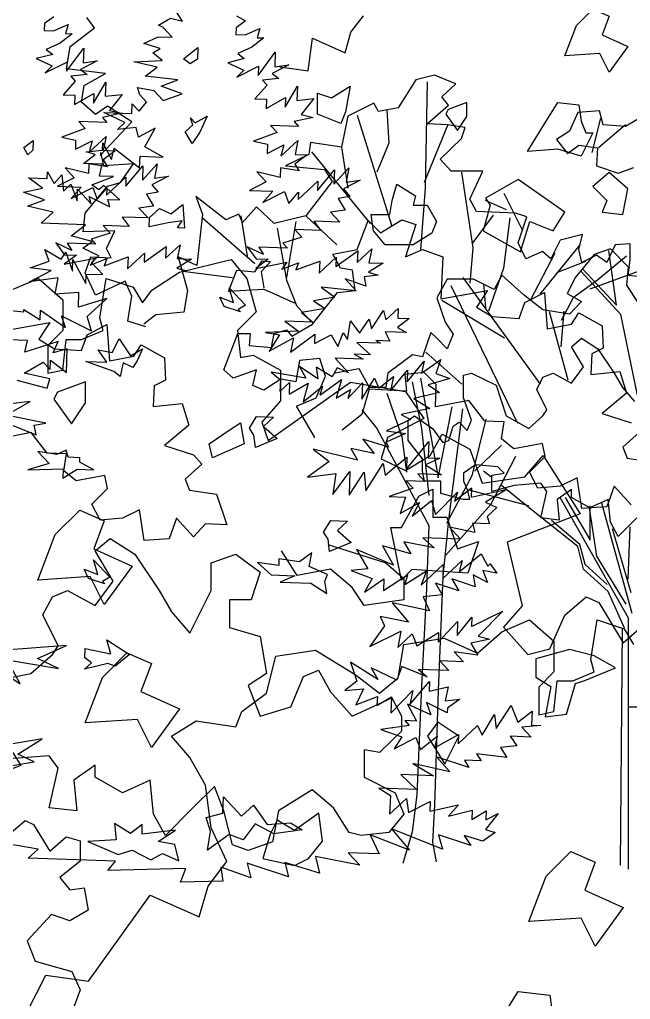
# Model space of a CAD drawing. Header units: inches. Extents: x -11 to 128, y 7 to 56.
# Drawn here: x 13.6309 to 13.9414, y 22.8221 to 23.3199 of the extents above; entities that cross this region are included whole.
import ezdxf

# ---------------------------------------------------------------- set-up
doc = ezdxf.new("R2010")
doc.units = ezdxf.units.IN
doc.header["$MEASUREMENT"] = 0
doc.layers.add('CAY', color=94, linetype='Continuous')
doc.layers.add('CAY-3', color=61, linetype='Continuous')
picture_1 = doc.add_image_def('image1.jpg', size_in_pixel=(1680, 1093))

# ---------------------------------------------------------------- blocks, each defined once
blk = doc.blocks.new('A$C76451831')
at = {"layer": 'CAY'}
for p, q in [((2522, 1953.1), (2511.3, 1945.3)), ((2511.3, 1945.3), (2511.1, 1937.6)), ((2521.5, 1937.2), (2538.1, 1944.4)), ((2538.1, 1944.4), (2535, 1934)), ((2511.1, 1937.6), (2521.5, 1937.2)), ((2542.7, 1933.8), (2529.2, 1923.4)), ((2535, 1934), (2542.7, 1933.8)), ((2529.2, 1923.4), (2513.1, 1916.2)), ((2520.6, 1910.5), (2501.8, 1905.7)), ((2513.1, 1916.2), (2520.6, 1910.5)), ((2536.2, 1891.4), (2555.7, 1917.4)), ((2555.7, 1917.4), (2555.1, 1901.1)), ((2501.8, 1905.7), (2520.1, 1897.4)), ((2512.1, 1889.5), (2536.6, 1901.8)), ((2520.1, 1897.4), (2512.1, 1889.5)), ((2536.6, 1901.8), (2536.2, 1891.4)), ((2571.1, 1903.3), (2552.1, 1893.5)), ((2555.1, 1901.1), (2571.1, 1903.3)), ((2559.6, 1887.8), (2541, 1885.8)), ((2541, 1885.8), (2546.2, 1880.1)), ((2552.1, 1893.5), (2559.6, 1887.8)), ((2546.2, 1880.1), (2532.6, 1864.8)), ((2566.7, 1855.4), (2580.6, 1878.9)), ((2580.6, 1878.9), (2580.1, 1863.1)), ((2532.6, 1864.8), (2545.7, 1864.3)), ((2545.3, 1853.9), (2567, 1866.3)), ((2545.7, 1864.3), (2545.3, 1853.9)), ((2567, 1866.3), (2566.7, 1855.4)), ((2580.1, 1863.1), (2599.2, 1865.2)), ((2599.2, 1865.2), (2585, 1847.1)), ((2598.4, 1843.9), (2577, 1839.2)), ((2585, 1847.1), (2598.4, 1843.9)), ((2581.8, 1833.6), (2550.1, 1834.7)), ((2550.1, 1834.7), (2557.5, 1826.7)), ((2577, 1839.2), (2581.8, 1833.6)), ((2557.5, 1826.7), (2530.9, 1816.8)), ((2530.9, 1816.8), (2546.6, 1813.5)), ((2546.6, 1813.5), (2546.3, 1803.1)), ((2546.3, 1803.1), (2565.2, 1812.8)), ((2562, 1799.8), (2581.2, 1817.7)), ((2565.2, 1812.8), (2562, 1799.8)), ((2581.2, 1817.7), (2577.9, 1802)), ((2591.5, 1801.5), (2577.6, 1791.1)), ((2577.9, 1802), (2591.5, 1801.5)), ((2561.5, 1786.7), (2561.2, 1775.8)), ((2582.7, 1783.2), (2561.5, 1786.7)), ((2577.6, 1791.1), (2582.7, 1783.2)), ((2622.1, 1768.2), (2639, 1786.7)), ((2639, 1786.7), (2635.8, 1770.5)), ((2561.2, 1775.8), (2534.7, 1782.2)), ((2534.7, 1782.2), (2545.1, 1770.9)), ((2603.3, 1761.2), (2622.6, 1784.5)), ((2622.6, 1784.5), (2622.1, 1768.2)), ((2545.1, 1770.9), (2526.2, 1761.2)), ((2581.6, 1751.1), (2603.6, 1771.6)), ((2603.6, 1771.6), (2603.3, 1761.2)), ((2651.7, 1772.6), (2632.8, 1762.9)), ((2635.8, 1770.5), (2651.7, 1772.6)), ((2526.2, 1761.2), (2552.9, 1760.2)), ((2552.9, 1760.2), (2541.6, 1747.5)), ((2541.6, 1747.5), (2566, 1759.8)), ((2566, 1759.8), (2571, 1746.5)), ((2571, 1746.5), (2581.9, 1759.2)), ((2581.9, 1759.2), (2581.6, 1751.1)), ((2640.2, 1754.5), (2627, 1752.2)), ((2627, 1752.2), (2634.6, 1738.8)), ((2632.8, 1762.9), (2640.2, 1754.5)), ((2634.6, 1738.8), (2618.3, 1736.6)), ((2618.3, 1736.6), (2628.7, 1725.4)), ((2628.7, 1725.4), (2599.3, 1726.4)), ((2599.3, 1726.4), (2607.1, 1715.7)), ((2585.5, 1708.3), (2564, 1701.4)), ((2577.7, 1716.8), (2585.5, 1708.3)), ((2607.1, 1715.7), (2577.7, 1716.8)), ((2524, 1697.3), (2533.9, 1683.8)), ((2542.3, 1688.5), (2524, 1697.3)), ((2569.2, 1695.7), (2537.1, 1696.9)), ((2537.1, 1696.9), (2542.3, 1688.5)), ((2564, 1701.4), (2569.2, 1695.7)), ((2605.4, 1667.7), (2624.6, 1685.6)), ((2624.3, 1675.2), (2648.9, 1693)), ((2624.6, 1685.6), (2624.3, 1675.2)), ((2648.4, 1679.8), (2664.8, 1695.1)), ((2648.9, 1693), (2648.4, 1679.8)), ((2664.8, 1695.1), (2661.6, 1679.4)), ((2547.5, 1683.4), (2533.6, 1673)), ((2533.6, 1673), (2568.7, 1679.9)), ((2533.9, 1683.8), (2547.5, 1683.4)), ((2568.7, 1679.9), (2563, 1671.9)), ((2563, 1671.9), (2581.8, 1679.4)), ((2578.8, 1671.4), (2605.9, 1681.3)), ((2581.8, 1679.4), (2578.8, 1671.4)), ((2605.9, 1681.3), (2605.4, 1667.7)), ((2677.9, 1678.8), (2661.2, 1668.5)), ((2661.6, 1679.4), (2677.9, 1678.8)), ((2664.3, 1664.1), (2722.6, 1678.3)), ((2722.6, 1678.3), (2740.3, 1657)), ((2633, 1643.5), (2664.3, 1664.1)), ((2661.2, 1668.5), (2672, 1665.4)), ((2473.2, 1643.5), (2504.5, 1657)), ((2504.5, 1657), (2532.2, 1632.9)), ((2574, 1612.2), (2581.1, 1657)), ((2581.1, 1657), (2611.8, 1647)), ((2740.3, 1657), (2750.9, 1619.3)), ((2611.8, 1647), (2622.4, 1629.3)), ((2622.4, 1629.3), (2633, 1643.5)), ((2532.2, 1632.9), (2532.2, 1598.1)), ((2750.9, 1619.3), (2729.7, 1598.1)), ((2577.6, 1598.1), (2574, 1612.2)), ((2532.2, 1598.1), (2515.1, 1580.9)), ((2553.4, 1588), (2577.6, 1598.1)), ((2729.7, 1598.1), (2733.2, 1567.4)), ((2532.2, 1553.2), (2535.7, 1588)), ((2535.7, 1588), (2553.4, 1588)), ((2515.1, 1580.9), (2515.1, 1549.7)), ((2733.2, 1567.4), (2747.4, 1570.3)), ((2747.4, 1570.3), (2778.6, 1553.2)), ((2515.1, 1549.7), (2532.2, 1553.2)), ((2778.6, 1553.2), (2778.6, 1518.4)), ((2764.5, 1473.6), (2857.6, 1539.7)), ((2857.6, 1539.7), (2920.1, 1529)), ((2920.1, 1529), (2940.8, 1498.4)), ((2778.6, 1518.4), (2757.4, 1494.2)), ((2940.8, 1498.4), (2899.5, 1477.1)), ((2757.4, 1494.2), (2764.5, 1473.6)), ((2899.5, 1477.1), (2892.4, 1452.9)), ((2947.9, 1456.5), (2961.4, 1480.7)), ((2961.4, 1480.7), (2992.7, 1463.6)), ((2892.4, 1452.9), (2920.1, 1439.4)), ((2920.1, 1439.4), (2947.9, 1456.5)), ((2992.7, 1463.6), (3006.8, 1425.2)), ((3055.2, 1432.3), (3075.8, 1456.5)), ((3075.8, 1456.5), (3117.7, 1390.4)), ((3006.8, 1425.2), (3055.2, 1432.3)), ((3117.7, 1390.4), (3035.1, 1358.6)), ((3035.1, 1358.6), (3052.2, 1286.6)), ((3052.2, 1286.6), (3031, 1262.4)), ((4333.2, 1082.7), (4347.4, 1101.2)), ((4284.9, 1039.1), (4289.6, 1076)), ((4289.6, 1076), (4326.6, 1059.5)), ((4326.6, 1059.5), (4333.2, 1082.7)), ((4252.7, 1043.4), (4284.9, 1039.1)), ((4527.8, 857.9), (4506.6, 900.2)), ((4509.3, 881.7), (4485.5, 892.2)), ((2491.6, 827), (2512.8, 868.3)), ((2512.8, 868.3), (2561.2, 861.8)), ((4626.9, 837.7), (4608.4, 831)), ((4634, 774), (4625.3, 835.7)), ((4647.3, 816.9), (4626.9, 837.7)), ((4608.4, 831), (4587.6, 805.5)), ((4638.7, 763.4), (4593.5, 812.2)), ((4595.8, 814.5), (4634, 774)), ((4645.4, 796.4), (4647.3, 816.9)), ((4442.1, 803.1), (4430.3, 782.3)), ((4472, 803.1), (4442.1, 803.1)), ((4547.7, 684.5), (4460.2, 805.1)), ((4495.2, 791.7), (4472, 803.1)), ((4504.2, 807.8), (4495.2, 791.7)), ((4529.8, 784.6), (4504.2, 807.8)), ((4587.6, 805.5), (4578.1, 787)), ((4522.3, 639.8), (4446.8, 795.6)), ((4485.8, 770.9), (4483.8, 797.9)), ((4663.8, 768.5), (4645.4, 796.4)), ((4430.3, 782.3), (4439.8, 754.7)), ((4507, 736.3), (4436.2, 779.1)), ((4550.6, 768.5), (4529.8, 784.6)), ((4578.1, 787), (4594.3, 777.9)), ((4594.3, 777.9), (4580.5, 763.8)), ((4580.5, 763.8), (4550.6, 768.5)), ((4579.1, 689), (4557.9, 766.3)), ((4571.1, 726.8), (4574.5, 766.9)), ((4439.8, 754.7), (4448.8, 741)), ((4657.5, 671.8), (4638.7, 763.4)), ((4423.7, 742.9), (4414.2, 715.4)), ((4430.3, 736.3), (4423.7, 742.9)), ((4442.1, 724.5), (4430.3, 736.3)), ((4448.8, 741), (4442.1, 724.5)), ((4458.8, 684.4), (4417.8, 720.8)), ((4402.8, 717.8), (4374.9, 696.9)), ((4414.2, 715.4), (4402.8, 717.8)), ((4342.7, 701.7), (4314.8, 696.9)), ((4354.1, 680.8), (4342.7, 701.7)), ((4374.9, 696.9), (4372.6, 680.8)), ((4372.6, 680.8), (4354.1, 680.8)), ((4491.5, 579.5), (4483.4, 586)), ((4541.2, 539.6), (4503.7, 569.7)), ((4534.5, 546.7), (4466.9, 564.4)), ((4647.3, 419.7), (4569.9, 556)), ((4575.8, 556.2), (4604.1, 507.8)), ((4602.9, 544.4), (4611.2, 489.7)), ((4604.1, 507.8), (4604.1, 546.7)), ((4651.6, 424.8), (4617.3, 549.9)), ((4589.9, 500.7), (4541.2, 539.6)), ((4592.3, 503.1), (4560.4, 530.2)), ((4646.9, 463.7), (4649.3, 523.1)), ((4650.5, 448.4), (4629.2, 520.8)), ((4596.6, 475.1), (4589.9, 500.7)), ((4598.2, 480.3), (4592.3, 503.1)), ((4611.2, 489.7), (4644.6, 435.4)), ((4623.3, 457.8), (4598.2, 480.3)), ((4624.5, 449.6), (4596.6, 475.1)), ((4643, 408.3), (4624.5, 449.6)), ((4647.3, 135.4), (4647.3, 419.7)), ((4638.3, 140.1), (4640.6, 408.3))]:
    blk.add_line(p, q, dxfattribs=at)
for points in [[(2492.6, 1796.8), (2487.9, 1805.1), (2498.6, 1812.9), (2498.2, 1802), (2492.6, 1796.8)], [(530, 749.3), (509.9, 755.6), (514.2, 784.1), (506.8, 800.9), (473, 785.1), (461.4, 810.4), (467.7, 828.4), (490.9, 827.3), (485.7, 837.9), (495.2, 857.9), (459.3, 856.8), (461.4, 877.9), (486.7, 908.5), (501.5, 912.7), (516.3, 933.8), (482.5, 931.7), (479.3, 946.5), (478.3, 943.3), (514.2, 981.3), (486.7, 999.2), (473, 989.7), (457.2, 1003.4), (460.4, 1022.4), (484.6, 1036.1), (440.3, 1041.4), (444.5, 1066.7), (472, 1087.8), (463.5, 1099.4)], [(2456.7, 1149.9), (2484.6, 1105.9), (2429.6, 1084.7)], [(2473.2, 1029.6), (2489.3, 1043.4), (2498.7, 1039.1), (2517.2, 1008.8), (2535.7, 1024.9), (2551.8, 1020.6), (2551.8, 997.4), (2528.6, 978.9), (2540, 965.1), (2556.1, 967.1), (2560.8, 941.9), (2540, 930.1), (2519.2, 937.2), (2491.7, 907.3), (2500.7, 884.1), (2542.4, 872.7), (2551.8, 851.9), (2542.4, 826.3)], [(3947.6, 252.6), (3974.4, 257.1), (3956.2, 265.5), (3983.5, 283.1), (3919.2, 272.2)], [(3925.3, 367.6), (3958.9, 345.2), (3944, 372.4), (4002.2, 362.7), (3978.5, 373.9), (4011.2, 388.7), (3941.7, 383.4)], [(3932.3, 644.8), (3976.9, 627), (3974.6, 637.9), (3987.8, 640.2), (3942.8, 649.4), (3970.1, 664.8), (3916.4, 658.5)], [(3955.1, 688.9), (3989.2, 680), (3992.3, 690.3), (3963.1, 696.8), (3984.8, 709.2), (3992.7, 701.2), (3993, 711.6), (4011.1, 697.8), (4012.1, 724.6), (3996, 719.7), (4001.9, 732.6), (3963.9, 720.8), (3967.1, 733.8), (3935.4, 734.9)], [(3923, 770.3), (3962.8, 766.2), (3962.9, 768.9), (3981.5, 757.4), (3981.9, 768.2), (4010.2, 748.6), (4005.7, 761.9), (4039.5, 744.9), (4034.6, 760.9), (4056.7, 781.5), (4024.6, 771.7), (4025.2, 788), (3998.4, 786.2), (4001.7, 804.7), (3969.4, 800.4), (3993.9, 813.1), (3970, 816.2), (3991.5, 823.6), (3986.5, 837), (4005.2, 825.9), (4010.4, 833.9), (4017.9, 812.3), (4018.3, 825.4), (4033.2, 798.2), (4033.6, 809), (4052.2, 808.4), (4039.5, 822), (4047.9, 829.8), (4029.6, 838.2), (4040.3, 846), (4016.5, 852.2), (4032.8, 864.8), (3982.6, 866.6), (3996.2, 879.2), (3966.9, 885.7), (3986.2, 893.2), (3962.5, 901.7), (3984, 906.4), (3968.1, 917.8), (3989.3, 917.1), (3989.6, 924.8), (3997.3, 911.4), (4005.8, 921.5), (4007.9, 902.9), (4015.9, 910.7), (4023.4, 891.9), (4023.8, 905), (4039.1, 888.6), (4036.7, 896.9), (4060.3, 885.2), (4057.8, 893.4), (4071.4, 892.9), (4053.4, 909.4), (4047.8, 904.2), (4039.8, 909.9), (4064.2, 919.5), (4048.4, 920), (4051.5, 933.5), (4030.3, 934.3), (4043.8, 944.2), (4033.4, 947.3), (4052.1, 949.4), (4052.4, 957.5), (4062.1, 938.6), (4065.3, 951.6), (4094, 929.3), (4094.4, 942.4), (4120.7, 941.5), (4099.8, 953.1), (4111.4, 974), (4092.5, 963.8), (4090.1, 974.8), (4068.8, 972.8), (4077.2, 980.7), (4053.6, 991.9), (4085.3, 990.8), (4085.6, 1001.7), (4093.5, 993.3), (4101.6, 1003.4), (4094.2, 1011.8), (4091.7, 1020.1), (4110.2, 1016.7), (4120.7, 1005.5), (4142.2, 1012.9), (4118.5, 1021.8), (4137.3, 1028.9), (4100.3, 1032.9), (4113.8, 1043.3), (4087.3, 1049.2), (4119.5, 1050.8), (4109, 1059.4), (4117.3, 1064.5), (4098.9, 1070.1), (4115, 1077.7), (4130.9, 1077.2), (4120.8, 1088), (4115.5, 1090.9), (4128.9, 1098.6), (4142.4, 1095.4), (4132.1, 1111.6)], [(4203.8, 1101.4), (4214, 1095.6), (4203.3, 1087.8), (4203, 1080.1), (4213.4, 1079.7), (4230, 1086.9), (4226.9, 1076.5), (4234.6, 1076.3), (4221.1, 1065.9), (4205, 1058.7), (4212.5, 1053), (4193.8, 1048.2), (4212, 1039.9), (4204.1, 1032), (4228.5, 1044.3), (4228.1, 1033.9), (4247.6, 1060), (4247.1, 1043.7), (4263, 1045.8), (4244.1, 1036.1), (4251.6, 1030.3), (4232.9, 1028.3), (4238.2, 1022.7), (4224.5, 1007.3), (4237.6, 1006.8), (4237.3, 996.4), (4259, 1008.8), (4258.6, 997.9), (4272.6, 1021.5), (4272, 1005.6), (4291.1, 1007.7), (4276.9, 989.6), (4290.4, 986.4), (4268.9, 981.7), (4273.7, 976.1), (4242, 977.2), (4249.5, 969.2), (4222.8, 959.3), (4238.6, 956), (4238.2, 945.6), (4257.1, 955.4), (4254, 942.3), (4273.2, 960.2), (4269.9, 944.5), (4283.5, 944), (4269.5, 933.6), (4274.7, 925.7), (4253.5, 929.2), (4253.1, 918.3), (4226.6, 924.7), (4237.1, 913.4), (4218.2, 903.7), (4244.9, 902.7), (4233.5, 890), (4258, 902.3), (4263, 889), (4273.8, 901.7), (4273.5, 893.6), (4295.6, 914.1), (4295.2, 903.7), (4314.6, 927.1), (4314, 910.8), (4331, 929.2), (4327.7, 913), (4343.6, 915.2), (4324.7, 905.4), (4332.1, 897), (4318.9, 894.7), (4326.6, 881.3), (4310.2, 879.2), (4320.7, 867.9), (4291.3, 868.9), (4299.1, 858.2), (4269.6, 859.3), (4277.5, 850.8), (4256, 843.9), (4261.2, 838.3), (4229.1, 839.4), (4234.2, 831), (4215.9, 839.8), (4225.9, 826.3), (4239.5, 825.9), (4225.5, 815.5), (4260.6, 822.4), (4254.9, 814.4), (4273.8, 821.9), (4270.8, 813.9), (4297.8, 823.8), (4297.4, 810.2), (4316.6, 828.2), (4316.2, 817.7), (4340.9, 835.5), (4340.4, 822.3), (4356.8, 837.6), (4353.5, 821.9), (4369.8, 821.3), (4353.1, 811), (4363.9, 807.9), (4348, 805.8), (4349.9, 795.3), (4326.6, 803.8), (4339.3, 790.2), (4299.5, 794.3), (4315, 782.9), (4290.8, 778.7), (4304.1, 770.1), (4277.2, 765.6), (4290, 754.7), (4258.3, 755.8), (4273.8, 744.4), (4236.6, 743), (4252.3, 740.2), (4240.8, 721.6), (4268.1, 736.9), (4264.8, 720.7), (4292.2, 741.1), (4291.9, 730.6), (4310.8, 740.4), (4318.5, 727), (4324.5, 742.7), (4329.2, 734.8), (4332.6, 756), (4343, 742), (4354, 757.9), (4356.3, 747), (4370.2, 767.8), (4372.6, 757.3), (4386.6, 770), (4386.2, 759.1), (4399.3, 758.6), (4385.9, 748.7), (4396.1, 742.9), (4372.1, 743.7), (4377.2, 733.1), (4361.3, 733.7), (4366.6, 730.8), (4339.9, 731.7), (4355.3, 717.6), (4336.8, 718.2), (4347, 712.9), (4315.3, 714), (4330.6, 697.1), (4317.6, 703), (4311.9, 692.8), (4293.7, 703.8), (4295.9, 690.6), (4275.1, 704.5), (4282.3, 691.1), (4242.7, 697.9), (4253.3, 689.4), (4252.8, 676.3), (4263.6, 686.3), (4263.1, 673.2), (4284.9, 685.6), (4279.1, 664.5), (4301.1, 682.3), (4298, 672), (4322.6, 689.7), (4316.4, 668.6), (4332.6, 678.5), (4329.6, 668.1), (4346.1, 686.1), (4345.4, 667.6), (4359.8, 691.1), (4364.9, 680), (4381.2, 693.1), (4377.9, 676.9), (4397.3, 700.2), (4396.8, 687.1), (4416.2, 710.4), (4413, 696.9), (4434.9, 712.5), (4429.3, 696.4), (4445, 690.8), (4420.7, 683.5), (4433.6, 674.9), (4404.3, 668.2), (4422.5, 656.7), (4390.1, 650.1), (4400.8, 644.3), (4373.6, 631.7), (4394.8, 628.7), (4373.2, 618.6), (4375.7, 613), (4346.5, 622.2), (4359.6, 605.9), (4333, 611.8), (4340.7, 598.4), (4290.4, 611), (4308.5, 596.8), (4283.9, 579.1), (4316.2, 583.4), (4312.6, 559.5), (4332.1, 585.5), (4331.2, 558.8), (4348, 585), (4349.9, 563.6), (4369.6, 594.7), (4371.9, 581.4), (4396.6, 601.9), (4396.1, 588.3), (4421.2, 619.6), (4420.6, 601), (4433.7, 600.6), (4417.6, 593), (4435.8, 581.9), (4409.1, 582.8), (4416.9, 574.4), (4395.7, 575.2), (4403.5, 566.7), (4376.5, 557.2), (4395, 556.6), (4388.9, 538.2), (4410.7, 550.6), (4402.4, 535), (4424.3, 552.8), (4428.8, 536.8), (4453.7, 562.3), (4450.6, 551.9), (4469.7, 567.1), (4469.3, 556.7), (4510, 565.7), (4485.4, 550.7), (4498.4, 544.8), (4487.6, 534.8), (4490, 526.5), (4471, 527.2), (4473.4, 516.7), (4444.6, 522.7), (4457.2, 509.1), (4414.7, 510.6), (4427.4, 499.2), (4393.2, 505.9), (4400.9, 492.5), (4369.1, 501.3), (4381.4, 479.5), (4339.5, 497.3), (4352.3, 475.6), (4333.6, 473.5), (4357.4, 464.5), (4348.7, 449), (4370.5, 464.1), (4370, 450.9), (4397.4, 468.6), (4394.3, 457.8), (4418.8, 473.3), (4412.8, 457.1), (4437.7, 480.3), (4437.1, 464.5), (4459.1, 485), (4455.9, 472), (4480.7, 492.4), (4488.3, 478.5), (4490.7, 481.2), (4498.5, 470.5), (4482.7, 473.7), (4487.7, 460), (4471.7, 468.7), (4473.9, 455), (4447.5, 464.1), (4455.2, 450.7), (4428.8, 459.3), (4436.5, 445.9), (4415.1, 443.9), (4422.2, 427.8), (4380, 437), (4398.2, 415), (4366.3, 421.6), (4371.3, 411), (4354.7, 387.5), (4389.7, 404.9), (4386.3, 386.4), (4402.7, 401.7), (4407.7, 388.4), (4432.3, 403.4), (4431.9, 392.6), (4454, 415.8), (4453.4, 400), (4470, 420.7), (4469.7, 410.3), (4505.2, 427.6), (4477.4, 399.1), (4490.4, 396), (4469, 391.3), (4476.7, 377.8), (4450.1, 381.5), (4460.6, 370.2), (4433.8, 371.2), (4443.9, 360.4), (4409.5, 361.6), (4419.6, 353.1), (4391, 365), (4385, 349.3), (4356.1, 363.5), (4363.8, 350.1), (4332.7, 369.7), (4339.7, 348.2), (4326.2, 337.8), (4347.6, 339.7), (4338.8, 321.5), (4363.1, 331), (4362.7, 320.6), (4379, 330.5), (4378.3, 311.9), (4403.2, 337.8), (4400, 322), (4422.2, 348), (4421.8, 337.1), (4443.2, 341.8), (4440, 326.1), (4456.3, 327.8), (4442.4, 317.8), (4442.2, 312.4), (4418.6, 324.1), (4423.6, 310.3), (4397.2, 322.1), (4407.5, 303.2), (4394.3, 303.7), (4399.1, 298), (4367.2, 293.7), (4391, 285.2), (4382.3, 271.9), (4406.8, 284.6), (4411.8, 270.9), (4430.9, 286.1), (4427.7, 273), (4455, 287.9), (4454.6, 277.5), (4476.6, 298.1), (4481.7, 287), (4495.6, 310.5), (4497.8, 294.6), (4514.6, 320.8), (4522.1, 301.9), (4538.4, 314.5), (4537.8, 298.6), (4548.2, 298.3), (4526.8, 296.3), (4537.3, 285.1), (4513.3, 285.9), (4521.1, 275.2), (4502.5, 273.1), (4509.8, 262), (4475.5, 265.9), (4480.6, 258), (4461.6, 258.7), (4466.8, 250.4), (4430.1, 262.5), (4445.3, 245.7), (4403.1, 255.3), (4426.6, 241.3), (4389.5, 242.6), (4407.5, 225.7), (4364.9, 227.2), (4377.8, 219), (4377, 197.7), (4396.2, 215.6), (4398.4, 199.7), (4422.9, 212), (4422.5, 201.1), (4454.9, 208.2), (4443.6, 195.4), (4470.5, 202.2), (4470.2, 191.8), (4486.4, 201.6), (4486, 191.2), (4499.9, 198.4), (4485.6, 180.3), (4496.4, 177.2), (4482.5, 167.3), (4461.4, 173.5), (4469.1, 162.3), (4432.4, 174.5), (4436.8, 158), (4379.2, 181.3), (4399.6, 157), (4354.9, 174.5), (4365, 152.8), (4330.2, 154), (4343.3, 140), (4292.9, 149.9), (4297.7, 131.1), (4258.2, 142.9), (4262.6, 126.9), (4215.6, 142.2), (4220, 125.7), (4186, 137.8), (4188.1, 121.8), (4140.1, 120.8), (4146.1, 136.4), (4058.1, 134.1), (4066.6, 144.6), (3967.9, 148.1), (3979.1, 158.1), (3899.4, 171.8)], [(1109, 997.1), (1073.1, 976), (1047.8, 978.1), (1043.6, 993.9), (1019.3, 991.8), (1009.9, 970.7), (995.1, 961.2), (1007.7, 945.4), (1020.4, 954.9), (1041.5, 951.8), (1040.4, 931.7), (1064.7, 923.3), (1082.6, 929.6)], [(1109, 804.1), (1076.3, 807.3), (1078.4, 825.2), (1078.4, 843.1), (1061.5, 842.1), (1052, 822), (1040.4, 830.5), (1023.6, 822), (1020.4, 836.8), (1024.6, 853.7), (999.3, 847.3), (988.8, 826.2), (979.3, 834.7), (960.3, 826.2), (951.8, 844.2), (961.3, 873.7), (948.7, 877.9), (904.4, 880), (897, 893.7), (911.8, 925.4), (875.9, 925.4), (863.3, 939.1), (887.5, 962.3), (891.7, 975), (871.7, 978.1), (848.5, 979.2), (872.7, 1000.3), (865.4, 1009.8), (881.2, 1024.5), (856.9, 1034), (835.8, 1028.7), (815.8, 997.1), (793.6, 992.9), (788.4, 1002.4), (758.8, 987.6), (751.5, 952.8), (716.7, 958.1), (714.5, 944.4), (688.2, 931.7), (732.5, 927.5), (740.9, 913.8), (711.4, 874.8), (675.5, 866.3), (655.5, 885.3), (639.7, 867.4), (635.4, 876.9), (620.7, 870.5), (586.9, 896.9), (594.3, 876.9), (588, 818.9), (566.9, 828.4), (577.4, 790.4), (573.2, 766.1), (541.6, 763), (527.9, 752.4)], [(848.5, 1026.6), (846.4, 906.4), (841.1, 836.8)], [(769.4, 988.7), (808.4, 864.2)], [(803.1, 995), (805.2, 957), (791.5, 924.3)], [(871.7, 977.1), (845.3, 912.7)], [(1044.7, 985.5), (1035.2, 946.5)], [(1073.1, 978.1), (1042.6, 951.8)], [(717.7, 947.5), (784.2, 866.3)], [(751.5, 952.8), (758.8, 906.4)], [(887.5, 924.3), (900.2, 838.9), (897, 798.8)], [(594.3, 872.7), (653.4, 821)], [(634.4, 741.9), (648.1, 741.9), (647, 728.2), (672.4, 726.1), (675.5, 741.9), (689.2, 746.1), (695.6, 738.7), (718.8, 752.4), (747.2, 788.3), (767.3, 790.4), (764.1, 813.6), (750.4, 815.7), (742, 831.5), (769.4, 836.8), (782, 869.5), (795.8, 855.8), (820, 870.5), (835.8, 865.3), (824.2, 828.4), (843.2, 836.8), (866.4, 828.4), (864.3, 780.9), (917, 790.4), (904.4, 771.4), (922.3, 760.9), (952.9, 758.7), (959.2, 776.7), (981.4, 788.3), (984.5, 747.1), (1012, 752.4), (1020.4, 765.1), (1046.8, 750.3), (1047.8, 725), (1035.2, 718.7), (1034.1, 695.5), (1066.8, 698.6), (1074.2, 674.4), (1046.8, 651.2), (1079.5, 640.6)], [(1089, 630.1), (1070, 613.2), (1075.2, 600.5), (1105.8, 596.3)], [(1079.5, 547.8), (1060.5, 568.9), (1052, 545.7), (1023.6, 543.6), (1018.3, 578.4), (999.3, 568.9), (974, 566.8), (964.5, 584.7), (982.4, 602.7), (979.3, 617.4), (946.6, 611.1), (932.9, 622.7), (936, 641.7), (913.9, 642.7), (895.9, 665.9), (858, 658.6), (859, 683.9), (845.3, 697.6), (823.2, 695.5), (825.3, 676.5), (783.1, 678.6), (774.7, 650.1), (752.5, 632.2)], [(637.6, 874.8), (644.9, 829.4)], [(699.8, 868.4), (689.2, 805.2)], [(711.4, 874.8), (746.2, 842.1)], [(923.4, 875.8), (899.1, 843.1)], [(942.4, 872.7), (935, 815.7), (918.1, 767.2)], [(678.7, 861.1), (689.2, 802), (700.8, 773.5), (717.7, 754.5)], [(993, 832.6), (965.6, 779.8)], [(1021.5, 842.1), (976.1, 786.2)], [(662.9, 791.4), (623.8, 789.3), (633.3, 813.6), (653.4, 811.5), (661.8, 824.1), (671.3, 823.1), (660.8, 811.5), (663.9, 793.6)], [(1027.8, 823.1), (995.1, 810.4)], [(1074.2, 829.4), (1041.5, 802), (1014.1, 782), (1000.4, 756.6)], [(572.2, 812.5), (628.1, 805.2)], [(1033.1, 792.5), (1087.9, 812.5)], [(662.9, 792.5), (699.8, 775.6)], [(720.9, 623.7), (720.9, 624.8), (700.8, 659.6), (723, 669.1), (733.5, 693.4), (727.2, 713.4), (704, 711.3), (699.8, 687), (682.9, 690.2), (663.9, 677.5), (651.3, 682.8), (655.5, 700.7), (629.1, 691.2), (618.6, 700.7), (634.4, 741.9)], [(4656.8, 533), (4635.9, 512.1), (4626.9, 528.2), (4624.5, 553.8), (4603.7, 544.4), (4582.9, 556.2), (4582.9, 565.2), (4566.7, 553.8), (4569.1, 530.6), (4548.3, 533), (4554.9, 562.8), (4548.3, 572.3), (4518, 569.9), (4492.8, 562.8), (4492.8, 581.3), (4506.6, 583.7), (4499.5, 590.8), (4474.4, 593.1), (4460.6, 583.7), (4460.6, 574.6), (4464.9, 565.2), (4467.3, 553.8), (4460.6, 553.8), (4435.1, 560.5), (4435.1, 574.6), (4416.6, 574.6), (4414.2, 586), (4414.2, 599.8), (4398.1, 620.6), (4398.1, 643.8), (4405.2, 648.6), (4425.6, 634.4), (4437.4, 618.3), (4444.1, 620.6), (4448.8, 636.8), (4455.9, 641.5), (4464.9, 632), (4469.6, 643.8), (4460.6, 669), (4460.6, 694.6), (4469.6, 696.9), (4497.6, 683.2), (4509, 648.6), (4534.5, 634.4), (4550.6, 648.6), (4554.9, 655.2), (4543.5, 678.5), (4550.6, 692.2), (4562, 696.9), (4582.9, 685.5), (4596.6, 704), (4582.9, 726.8), (4594.3, 736.3), (4612.7, 724.5), (4631.2, 696.9), (4640.6, 680.8), (4654.4, 664.7)], [(841.1, 691.2), (861.1, 578.4), (877, 658.6)], [(831.6, 687), (842.2, 634.3), (850.6, 558.4)], [(803.1, 674.4), (820, 624.8), (825.3, 584.7)], [(774.7, 655.4), (791.5, 634.3), (850.6, 524.6), (847.4, 444.5), (842.2, 343.2), (836.9, 219.8), (831.6, 177.6), (821.1, 141.8)], [(888.6, 656.4), (872.7, 530.9), (866.4, 466.6), (861.1, 337.9), (856.9, 208.2), (854.8, 166), (859, 143.9)], [(914.9, 644.8), (899.1, 580.5), (870.6, 526.7)], [(932.9, 615.3), (902.3, 585.8)], [(948.7, 602.7), (920.2, 547.8), (869.6, 490.9)]]:
    blk.add_lwpolyline(points, dxfattribs=at)
for points in [[(2721.4, 1485.8), (2733.3, 1493.7), (2737.3, 1469.9), (2701.6, 1454.1), (2697.7, 1469.9)], [(2935.2, 1410.5), (2951, 1418.5), (2951, 1386.8), (2966.9, 1386.8), (2978.8, 1351.1), (3002.5, 1359.1), (2990.6, 1323.4), (2927.3, 1327.4), (2915.4, 1315.5), (2903.5, 1374.9), (2915.4, 1374.9)], [(2523.5, 1367), (2551.2, 1394.7), (2578.9, 1382.8), (2567, 1351.1), (2610.6, 1331.3), (2578.9, 1287.8), (2563.1, 1319.5), (2503.7, 1315.5)], [(4588.5, 1090.3), (4606.9, 1108.8), (4625.4, 1100.8), (4617.5, 1079.7), (4646.5, 1066.5), (4625.4, 1037.5), (4614.9, 1058.6), (4575.3, 1055.9)], [(4143.6, 1052.7), (4159.9, 1065.3), (4159.5, 1052.2), (4151.1, 1047)], [(4295.5, 989.9), (4295.5, 1013.7), (4311.3, 1008.4), (4332.5, 1021.6), (4327.2, 992.6), (4321.9, 979.4)], [(4443.3, 995.2), (4440.7, 989.9), (4453.9, 971.5), (4464.4, 987.3), (4464.4, 1003.1)], [(4554.1, 982), (4567.3, 1003.1), (4591.1, 1000.5), (4593.7, 982), (4599, 968.8), (4606.9, 968.8), (4593.7, 942.4), (4567.3, 950.3), (4533, 947.7)], [(4145.7, 970.1), (4154.1, 978), (4151.7, 985.8), (4156.9, 980.2), (4170.4, 987.9), (4162, 969.6), (4153.4, 956.7)], [(4641.2, 876.4), (4646.5, 905.5), (4625.4, 923.9), (4606.9, 908.1), (4622.8, 892.2), (4617.5, 879)], [(4403.7, 887), (4419.5, 887), (4430.1, 868.5), (4424.8, 855.3), (4403.7, 842.1), (4372, 842.1), (4358.8, 857.9), (4356.2, 876.4), (4377.3, 876.4), (4380, 892.2), (4385.2, 910.7), (4406.4, 897.5)], [(4562.1, 857.9), (4575.3, 879), (4522.5, 916), (4485.5, 894.9), (4490.8, 887), (4482.9, 857.9), (4525.1, 834.2), (4535.7, 868.5)], [(4144.6, 860.9), (4136.9, 861.2), (4142.2, 869.2), (4126.3, 867), (4104.8, 862.3), (4105.2, 873.2), (4116.4, 883.2), (4129.3, 877.3), (4142.8, 887.7)], [(4208.2, 766.2), (4189.8, 772.3), (4184.7, 782.9), (4200.4, 776.9), (4195.5, 793.4), (4213.9, 773.7), (4205.6, 769)], [(4064.6, 698.7), (4032.9, 710.2), (4056.9, 709.4), (4046.9, 723.3), (4062.7, 720.1), (4070.9, 735.6), (4083.8, 716.6), (4097.3, 724.3), (4091.3, 710.9), (4086.1, 703.4), (4075.4, 708.7), (4072.1, 693)], [(4223.4, 626.6), (4218.2, 634.5), (4226.4, 647.8), (4245.4, 647.1), (4234.2, 636.7), (4249.6, 623), (4225.2, 612.9)], [(4013.2, 601.7), (4010.8, 609.9), (4000.2, 604.8), (3978.6, 608.3), (3991.7, 594.7), (3967.4, 587.4), (4007.3, 588.7), (4006.9, 577.9), (4023.2, 588.2), (4042.2, 587.5), (4026.2, 596.2), (4026.3, 601.2)], [(4307.3, 508.9), (4302.2, 516.8), (4310.3, 530.1), (4329.4, 529.4), (4318.1, 518.9), (4333.5, 505.2), (4309.1, 495.2)], [(4303.8, 461), (4306.8, 469), (4285.8, 477.9), (4289, 493.7), (4275.1, 483.3), (4251.6, 486.8), (4251.4, 479.1), (4227.5, 482.7), (4242.8, 468.5), (4269.5, 467.6), (4253, 460.5), (4287.8, 459.2), (4306, 447.7)], [(4054.6, 458.4), (4036.2, 464.5), (4031.1, 475.1), (4046.8, 469.1), (4041.9, 485.6), (4060.3, 465.9), (4052, 461.2)], [(4032, 374.8), (4032.4, 385.2), (4061.2, 379.2), (4056.8, 395.2), (4082.5, 378.5), (4066.1, 365.4), (4058.1, 368.4), (4031.6, 361.7), (4039.5, 369.1)], [(1037.6, 376.9), (1009.9, 384), (971.5, 373.4), (971.5, 352.7), (988.6, 342.1), (982.2, 307.9), (1006.3, 310.8), (1016.4, 345.6), (1027, 349.2), (1061.8, 363.3)], [(4174.2, 178.1), (4169.4, 194.1), (4188.1, 198.9), (4188.8, 217.4), (4209.3, 195.4), (4222.9, 208.1), (4238.4, 186.2), (4264.8, 188), (4278.1, 179.9), (4245.8, 175.6), (4224.8, 186.7), (4211.1, 168.6), (4195.4, 174.6), (4170.8, 156.9)], [(4138.2, 144.9), (4133.9, 163.6), (4114.9, 167), (4134.4, 179.5), (4096.7, 175.3), (4097, 186.2), (4083.5, 175.8), (4065.4, 187.3), (4067.4, 168.6), (4035.2, 167), (4069.6, 152.2), (4085.6, 157.1), (4106.5, 146), (4119.9, 153.2)]]:
    blk.add_lwpolyline(points, close=True, dxfattribs=at)
at = {"layer": 'CAY-3'}
for p, q in [((3100.6, 1276), (3124.7, 1296.6)), ((3124.7, 1296.6), (3138.9, 1290.1)), ((3138.9, 1290.1), (3166.6, 1244.7)), ((3083.5, 1237.6), (3100.6, 1276)), ((3029.1, 1257), (3060.4, 1270.6)), ((3060.4, 1270.6), (3088.1, 1246.4)), ((3130, 1225.7), (3137, 1270.6)), ((3137, 1270.6), (3167.7, 1260.5)), ((3166.6, 1244.7), (3194.3, 1268.9)), ((3001.4, 1232.8), (3029.1, 1257)), ((3031, 1262.4), (3058.7, 1231.2)), ((3167.7, 1260.5), (3178.3, 1242.8)), ((2911.8, 1205.1), (2918.3, 1242.8)), ((2918.3, 1242.8), (2963.7, 1249.9)), ((2963.7, 1249.9), (3001.4, 1232.8)), ((3088.1, 1246.4), (3088.1, 1211.6)), ((2773.2, 1229.3), (2818.1, 1236.4)), ((2818.1, 1236.4), (2862.9, 1208.6)), ((3058.7, 1231.2), (3083.5, 1237.6)), ((2762.6, 1187.4), (2773.2, 1229.3)), ((3133.5, 1211.6), (3130, 1225.7)), ((3088.1, 1211.6), (3071, 1194.5)), ((3109.3, 1201.6), (3133.5, 1211.6)), ((2862.9, 1208.6), (2890.6, 1187.4)), ((2890.6, 1187.4), (2911.8, 1205.1)), ((3088.1, 1166.8), (3091.6, 1201.6)), ((3091.6, 1201.6), (3109.3, 1201.6)), ((2734.9, 1166.8), (2762.6, 1187.4)), ((3071, 1194.5), (3071, 1163.2)), ((2727.8, 1149.6), (2734.9, 1166.8)), ((3071, 1163.2), (3088.1, 1166.8)), ((2655.3, 1139), (2683, 1156.1)), ((2683, 1156.1), (2727.8, 1149.6)), ((2676, 1114.8), (2655.3, 1139)), ((2693.6, 1083.6), (2676, 1114.8)), ((2700.1, 1035.2), (2693.6, 1083.6)), ((2717.8, 996.9), (2700.1, 1035.2)), ((2696.6, 969.1), (2717.8, 996.9)), ((2686.6, 934.3), (2696.6, 969.1)), ((2561.2, 861.8), (2631.1, 959.1)), ((2631.1, 959.1), (2686.6, 934.3)), ((472.7, 495.7), (489.8, 509.9)), ((489.8, 509.9), (517.5, 492.2)), ((736.2, 502.8), (801.7, 482.1)), ((493.3, 461.5), (472.7, 495.7)), ((517.5, 492.2), (545.2, 450.9)), ((604.1, 482.1), (631.9, 492.2)), ((631.9, 492.2), (659.6, 471.5)), ((701.4, 468), (683.7, 495.7)), ((604.1, 450.9), (604.1, 482.1)), ((801.7, 482.1), (822.3, 464.4)), ((659.6, 471.5), (649.5, 440.3)), ((739.2, 475.1), (701.4, 468)), ((763.9, 454.4), (739.2, 475.1)), ((472.7, 433.8), (493.3, 461.5)), ((822.3, 464.4), (822.3, 440.3)), ((413.7, 423.2), (424.3, 443.8)), ((424.3, 443.8), (441.4, 450.9)), ((441.4, 450.9), (472.7, 433.8)), ((545.2, 450.9), (559.3, 426.7)), ((580, 402.5), (604.1, 450.9)), ((777.5, 433.8), (763.9, 454.4)), ((624.8, 440.3), (624.8, 409)), ((649.5, 440.3), (624.8, 440.3)), ((822.3, 440.3), (777.5, 433.8)), ((430.8, 388.4), (413.7, 423.2)), ((559.3, 426.7), (580, 402.5)), ((624.8, 409), (659.6, 399)), ((424.3, 378.3), (430.8, 388.4)), ((659.6, 399), (666.6, 357.1)), ((400.1, 357.1), (424.3, 378.3)), ((298.9, 336.4), (400.1, 357.1)), ((666.6, 357.1), (646, 343.5)), ((708.5, 353.5), (725.6, 360.6)), ((725.6, 360.6), (739.2, 336.4)), ((694.4, 319.3), (708.5, 353.5)), ((646, 343.5), (659.6, 308.7)), ((739.2, 336.4), (763.9, 308.7)), ((763.9, 308.7), (808.7, 329.4)), ((808.7, 329.4), (819.4, 308.7)), ((659.6, 308.7), (694.4, 319.3)), ((819.4, 308.7), (819.4, 291.6)), ((819.4, 291.6), (794.6, 267.4)), ((794.6, 267.4), (777.5, 270.4)), ((777.5, 270.4), (777.5, 239.7)), ((420.8, 263.9), (375.4, 260.4)), ((430.8, 249.7), (420.8, 263.9)), ((420.8, 204.9), (430.8, 249.7)), ((472.7, 253.3), (448.5, 236.2)), ((472.7, 239.7), (472.7, 253.3)), ((448.5, 236.2), (452, 201.4)), ((503.9, 222), (472.7, 239.7)), ((535.2, 236.2), (503.9, 222)), ((538.7, 197.8), (535.2, 236.2)), ((777.5, 239.7), (812.3, 222)), ((607.7, 229.1), (583.5, 204.9)), ((618.3, 201.4), (607.7, 229.1)), ((718.5, 225.5), (680.2, 201.4)), ((742.7, 204.9), (718.5, 225.5)), ((812.3, 222), (822.3, 197.8)), ((452, 201.4), (420.8, 204.9)), ((583.5, 204.9), (552.3, 173.6)), ((628.3, 163), (618.3, 201.4)), ((680.2, 201.4), (673.7, 166.6)), ((760.4, 177.2), (742.7, 204.9)), ((552.3, 173.6), (538.7, 197.8)), ((822.3, 197.8), (805.2, 177.2)), ((673.7, 166.6), (646, 156.5)), ((774, 173.6), (760.4, 177.2)), ((805.2, 177.2), (774, 173.6)), ((646, 156.5), (628.3, 163))]:
    blk.add_line(p, q, dxfattribs=at)
for points in [[(2980.4, 1138.9), (2956.7, 1154.8), (2944.8, 1138.9), (2964.6, 1107.2)], [(2826, 1020.1), (2822.1, 1051.8), (2794.4, 1032), (2774.6, 1043.9), (2766.7, 1028), (2758.7, 1000.3), (2794.4, 992.4), (2810.2, 1000.3)], [(3079.4, 980.5), (3107.1, 1008.2), (3134.8, 996.3), (3123, 964.7), (3166.5, 944.9), (3134.8, 901.3), (3119, 933), (3059.6, 929)], [(3027.9, 818.1), (3047.7, 849.8), (3083.4, 845.8), (3087.3, 818.1), (3095.2, 798.3), (3107.1, 798.3), (3087.3, 758.7), (3047.7, 770.6), (2996.3, 766.6)], [(430.1, 675.3), (426.1, 667.3), (445.9, 639.6), (461.7, 663.4), (461.7, 687.1)], [(481.1, 352.5), (508.8, 380.2), (536.5, 368.3), (524.6, 336.6), (568.2, 316.8), (536.5, 273.3), (520.7, 305), (461.3, 301)]]:
    blk.add_lwpolyline(points, close=True, dxfattribs=at)
for points in [[(368.8, 744.7), (421.5, 754.2), (408.9, 735.2), (426.8, 724.6), (457.4, 722.5), (463.7, 740.4), (485.9, 752), (489, 710.9), (516.5, 716.2), (524.9, 728.8), (551.3, 714.1), (552.3, 688.8), (539.7, 682.4), (538.6, 659.2), (571.3, 662.4), (578.7, 638.1), (551.3, 614.9), (584, 604.4), (593.5, 593.8), (574.5, 577), (579.7, 564.3), (610.3, 560.1), (621.9, 525.3), (597.7, 526.3), (584, 511.6), (565, 532.7), (556.5, 509.5), (528.1, 507.4), (522.8, 542.2), (503.8, 532.7), (478.5, 530.6), (469, 548.5), (486.9, 566.4), (483.8, 581.2), (451.1, 574.9), (437.4, 586.5), (440.5, 605.4), (418.4, 606.5), (400.5, 629.7), (362.5, 622.3)], [(4646.7, 319.2), (4660.4, 319.2)]]:
    blk.add_lwpolyline(points, dxfattribs=at)

msp = doc.modelspace()

# ---------------------------------------------------------------- block references
at = {"layer": 'CAY', "xscale": 0.0004489089019145984, "yscale": 0.0004489089019145984, "zscale": 0.0004489089019145984}
for p in [(11.85412, 22.82744), (13.45711, 22.82744), (12.51623, 22.44458)]:
    msp.add_blockref('A$C76451831', p, dxfattribs=at)

# ---------------------------------------------------------------- pictures from other files: only their frames are drawn
image = msp.add_image(picture_1, insert=(12.49661, 7.37723), size_in_units=(74.4025, 48.40591))
image.dxf.flags = 6

doc.saveas('drawing.dxf')
